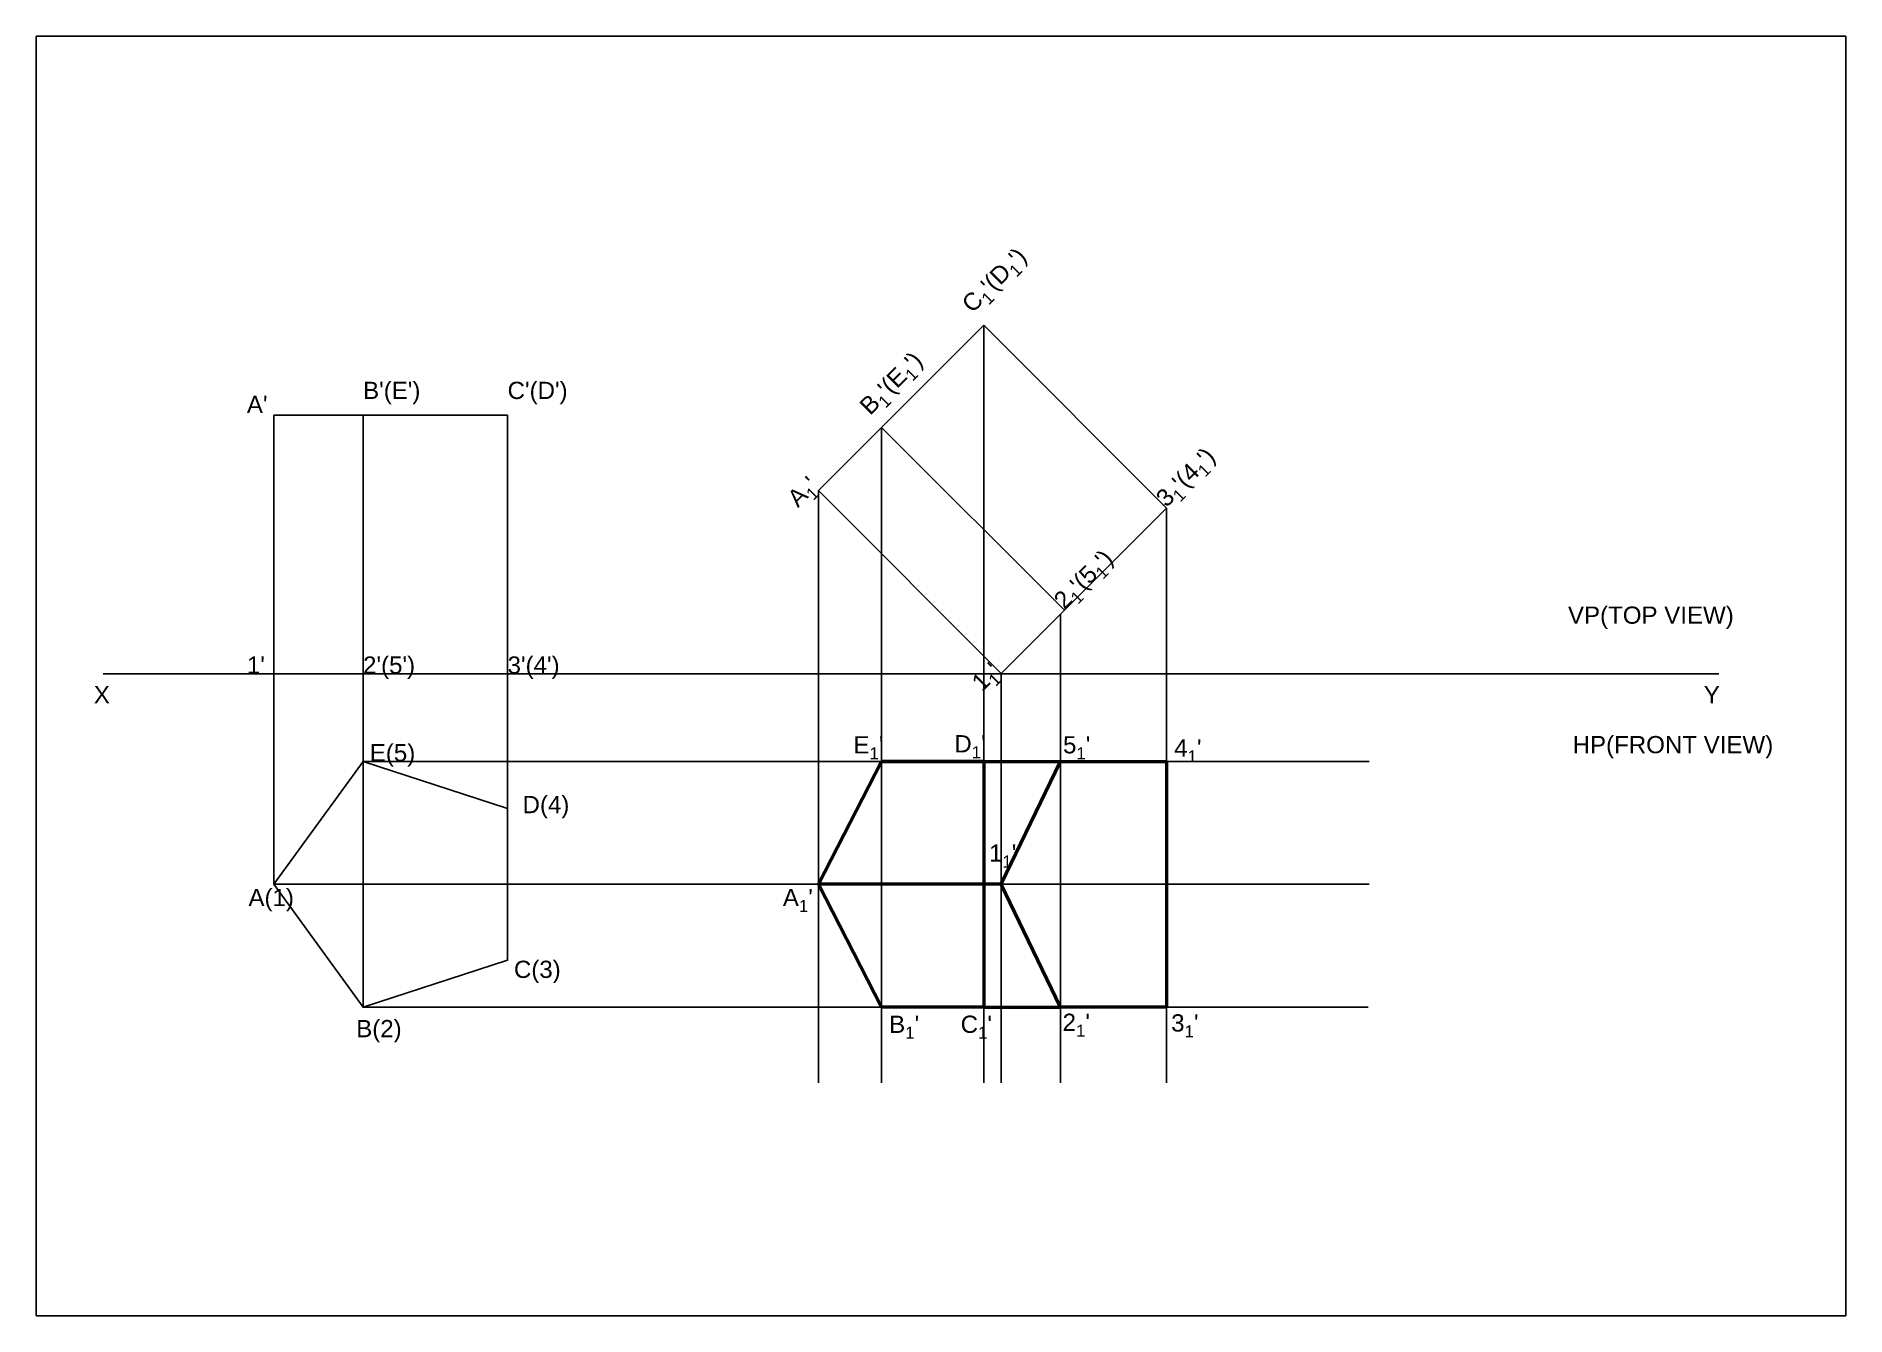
# Model space of a CAD drawing. Header units: millimetres. Extents: x 0 to 420, y 0 to 297.
import ezdxf

# ---------------------------------------------------------------- set-up
doc = ezdxf.new("R2010")
doc.units = ezdxf.units.MM
doc.styles.get("Standard").update_dxf_attribs({"font": 'arial.ttf'})

msp = doc.modelspace()

# ---------------------------------------------------------------- linework, layer by layer
for p, q in [((181.54, 191.53), (219.92, 229.9)), ((262.34, 187.48), (219.92, 229.9)), ((219.92, 229.9), (219.92, 149.04)), ((55.14, 149.04), (55.14, 209.04)), ((55.14, 209.04), (109.41, 209.04)), ((75.87, 149.04), (75.87, 209.04)), ((109.41, 149.04), (109.41, 209.04)), ((238.63, 163.76), (196.2, 206.19)), ((196.2, 206.19), (196.2, 149.04)), ((223.97, 149.1), (181.54, 191.53)), ((181.54, 191.53), (181.54, 149.04)), ((223.97, 149.1), (262.34, 187.48)), ((262.34, 187.48), (262.34, 149.04)), ((237.75, 162.88), (237.75, 149.04)), ((15.56, 149.04), (390.56, 149.04)), ((55.14, 100.15), (55.14, 149.04)), ((55.14, 149.04), (109.41, 149.04)), ((75.87, 71.62), (75.87, 149.04)), ((109.41, 82.52), (109.41, 149.04)), ((181.54, 149.04), (181.54, 54.04)), ((196.2, 149.04), (196.2, 54.04)), ((219.92, 149.04), (219.92, 54.04)), ((223.97, 149.1), (223.97, 54.1)), ((237.75, 149.04), (237.75, 54.04)), ((262.34, 149.04), (262.34, 54.04)), ((75.87, 128.68), (109.41, 128.68)), ((109.41, 128.68), (309.41, 128.68)), ((55.14, 100.15), (109.41, 100.15)), ((109.41, 100.15), (309.41, 100.15)), ((75.87, 71.62), (309.17, 71.62))]:
    msp.add_line(p, q)
at = {"color": 4, "lineweight": 50}
for p, q in [((181.54, 100.15), (196.2, 128.68)), ((196.2, 128.68), (219.92, 128.68)), ((219.92, 128.68), (219.92, 71.62)), ((223.97, 100.15), (237.75, 128.68)), ((262.34, 128.68), (262.34, 71.62)), ((196.2, 71.62), (181.54, 100.15)), ((237.75, 71.62), (223.97, 100.15)), ((219.92, 71.62), (196.2, 71.62)), ((262.34, 71.62), (237.75, 71.62))]:
    msp.add_line(p, q, dxfattribs=at)
at = {"color": 2, "linetype": 'ByBlock', "lineweight": 50}
for p, q in [((196.2, 128.68), (237.75, 128.68)), ((219.92, 128.68), (196.2, 128.68))]:
    msp.add_line(p, q, dxfattribs=at)
at = {"color": 2, "lineweight": 50}
msp.add_line((237.75, 128.68), (262.34, 128.68), dxfattribs=at)
at = {"color": 4, "linetype": 'ByBlock', "lineweight": 50}
for p, q in [((223.97, 100.15), (181.54, 100.15)), ((219.92, 71.62), (237.75, 71.62))]:
    msp.add_line(p, q, dxfattribs=at)
for points in [[(0, 0), (420, 0), (420, 297), (0, 297)], [(75.87, 128.68), (55.14, 100.15), (75.87, 71.62), (109.41, 82.52), (109.41, 117.78)]]:
    msp.add_lwpolyline(points, close=True)

# ---------------------------------------------------------------- texts
at = {"char_height": 4, "attachment_point": 1, "rotation": 45}
for s, insert in [("\\A1;C{\\H0.7x;\\S^ 1;}'(D{\\H0.7x;\\S^ 1;}')", (214.44, 235.38)), ("\\A1;B{\\H0.7x;\\S^ 1;}'(E{\\H0.7x;\\S^ 1;}')", (190.72, 211.66)), ("\\A1;3{\\H0.7x;\\S^ 1;}'(4{\\H0.7x;\\S^ 1;}')", (259.51, 190.3)), ("\\A1;A{\\H0.7x;\\S^ 1;}'", (173.96, 190.28)), ("\\A1;2{\\H0.7x;\\S^ 1;}'(5{\\H0.7x;\\S^ 1;}')", (235.8, 166.59)), ("\\A1;1{\\H0.7x;\\S^ 1;}'", (216.72, 147.52))]:
    msp.add_mtext_dynamic_manual_height_columns(s, width=21.3831, gutter_width=12.5, heights=[0], dxfattribs=dict(at, insert=insert))
at = {"char_height": 4, "attachment_point": 1}
for s, width, heights, insert in [("B'(E')", 21.3831, [0], (75.87, 216.79)), ("C'(D')", 21.3831, [0], (109.41, 216.79)), ("A'", 21.3831, [0], (48.9, 213.53)), ('VP(TOP VIEW)', 51.8268, [6.54], (355.51, 164.63)), ("1'", 21.3831, [0], (48.9, 153.04)), ("2'(5')", 21.3831, [0], (75.87, 153.04)), ("3'(4')", 21.3831, [0], (109.41, 153.04)), ('X', 21.3831, [0], (13.38, 146.16)), ('Y', 21.3831, [0], (387.04, 146.16)), ("\\A1;E{\\H0.7x;\\S^ 1;}'", 21.3831, [0], (189.68, 134.52)), ("\\A1;D{\\H0.7x;\\S^ 1;}'", 21.3831, [0], (213.1, 134.77)), ("\\A1;5{\\H0.7x;\\S^ 1;}'", 21.3831, [0], (238.32, 134.53)), ('HP(FRONT VIEW)', 48.2026, [7.64], (356.6, 134.57)), (' E(5)', 21.3831, [0], (75.87, 132.68)), ("\\A1;4{\\H0.7x;\\S^ 1;}'", 21.3831, [0], (264.12, 133.8)), ('D(4)', 21.3831, [0], (112.88, 120.66)), ("\\A1;1{\\H0.7x;\\S^ 1;}'", 21.3831, [0], (221.15, 109.41)), ('A(1)', 21.3831, [0], (49.26, 99.08)), ("\\A1;A{\\H0.7x;\\S^ 1;}'", 21.3831, [0], (173.29, 99.08)), ('C(3)', 21.3831, [0], (110.88, 82.42)), ('B(2)', 21.3831, [0], (74.27, 68.66)), ("\\A1;B{\\H0.7x;\\S^ 1;}'", 21.3831, [0], (197.97, 69.67)), ("\\A1;C{\\H0.7x;\\S^ 1;}'", 21.3831, [0], (214.56, 69.67)), ("\\A1;2{\\H0.7x;\\S^ 1;}'", 21.3831, [0], (238.22, 70.13)), ("\\A1;3{\\H0.7x;\\S^ 1;}'", 21.3831, [0], (263.42, 69.98))]:
    msp.add_mtext_dynamic_manual_height_columns(s, width=width, gutter_width=12.5, heights=heights, dxfattribs=dict(at, insert=insert))

doc.saveas('drawing.dxf')
